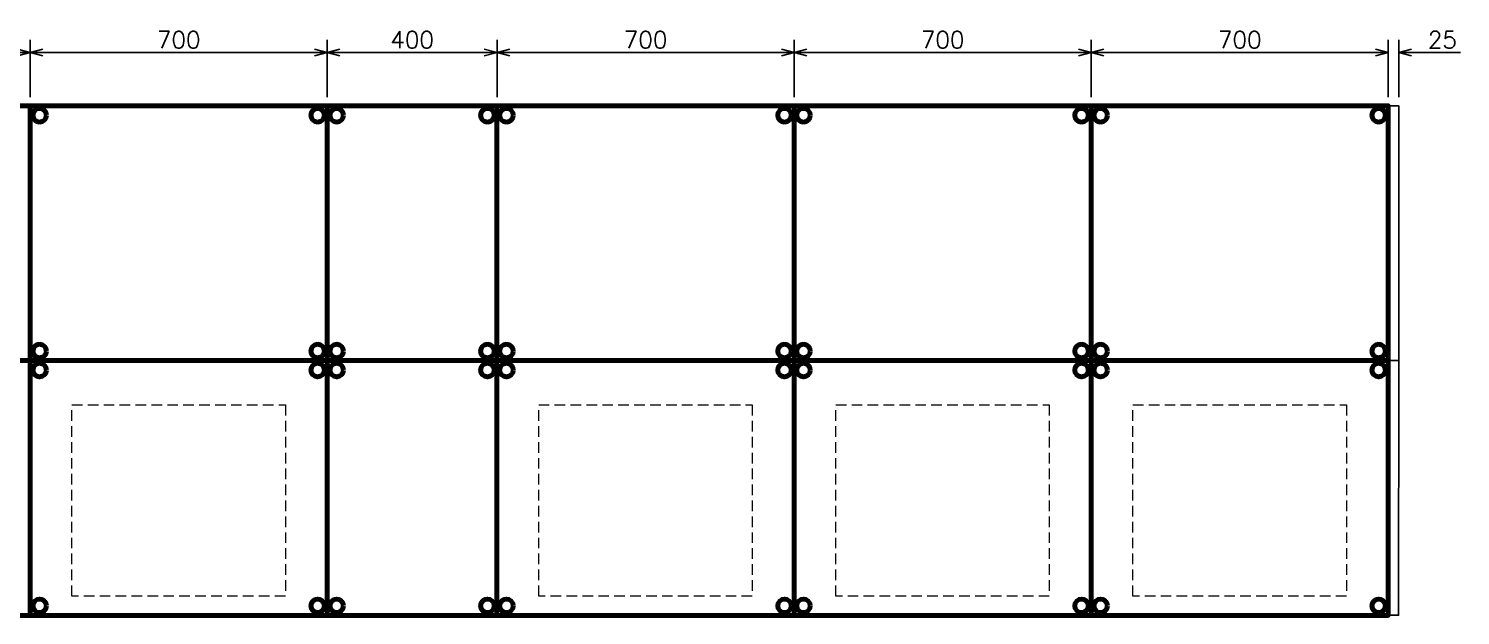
# Model space of a CAD drawing. Header units: millimetres. Extents: x -116965 to 323937, y 291661 to 566926.
# Drawn here: x -30841 to -27468, y 343552 to 344933 of the extents above; entities that cross this region are included whole.
import ezdxf

# ---------------------------------------------------------------- set-up
doc = ezdxf.new("R2010")
doc.units = ezdxf.units.MM
doc.header["$PDMODE"] = 35
doc.linetypes.add('HIDDEN', pattern=[0.375, 0.25, -0.125])
doc.layers.get('0').update_dxf_attribs({"lineweight": 18})
doc.layers.add('AM_5', color=3, linetype='Continuous', lineweight=25)
doc.layers.add('C00-00-00', color=7, linetype='Continuous')
doc.styles.add('{18b73a54-fa43-428c-adcb-c1c7bbdf2c84}', font='Simplex.shx')
doc.dimstyles.new('kich thuoc$0', dxfattribs={"dimscale": 2, "dimtxt": 20, "dimasz": 16, "dimexe": 15, "dimexo": 10, "dimgap": 5, "dimtad": 1, "dimdec": 0, "dimzin": 0, "dimdsep": 46, "dimtxsty": '{18b73a54-fa43-428c-adcb-c1c7bbdf2c84}', "dimblk": 'OPEN30', "dimcen": 0.09, "dimclrd": 3, "dimclre": 3, "dimclrt": 3, "dimadec": 0, "dimazin": 0, "dimtfac": 1, "dimtdec": 0, "dimtofl": 0, "dimtmove": 0, "dimatfit": 3, "dimldrblk": 'OPEN30', "dimfxl": 1, "dimtolj": 1, "dimtzin": 0, "dimarcsym": 0})

# ---------------------------------------------------------------- blocks, each defined once
blk = doc.blocks.new('_Open30')
at = {"color": 0, "linetype": 'ByBlock', "lineweight": -2}
for p, q in [((-1, 0.27), (0, 0)), ((0, 0), (-1, -0.27)), ((0, 0), (-1, 0))]:
    blk.add_line(p, q, dxfattribs=at)
blk = doc.blocks.new('*D1732')
at = {"layer": 'AM_5', "color": 3, "lineweight": -2, "transparency": 16777216}
for p, q in [((-31537.2, 344771.8), (-31537.2, 344906.7)), ((-30837.2, 344771.8), (-30837.2, 344906.7)), ((-31507.2, 344876.7), (-30867.2, 344876.7))]:
    blk.add_line(p, q, dxfattribs=at)
at = {"layer": 'Defpoints', "color": 0, "lineweight": -3, "transparency": 16777216}
for p in [(-30837.2, 344876.7), (-31537.2, 344751.8), (-30837.2, 344751.8)]:
    blk.add_point(p, dxfattribs=at)
at = {"layer": 'AM_5', "color": 3, "lineweight": -2, "transparency": 16777216, "xscale": 30, "yscale": 30, "zscale": 30, "rotation": 180}
blk.add_blockref('_Open30', (-31537.2, 344876.7), dxfattribs=at)
at = {"layer": 'AM_5', "color": 3, "lineweight": -2, "transparency": 16777216, "xscale": 30, "yscale": 30, "zscale": 30}
blk.add_blockref('_Open30', (-30837.2, 344876.7), dxfattribs=at)
at = {"layer": 'AM_5', "color": 3, "transparency": 16777216, "insert": (-31187.2, 344906.7), "char_height": 40, "attachment_point": 5, "style": '{18b73a54-fa43-428c-adcb-c1c7bbdf2c84}'}
blk.add_mtext('\\A1;700', dxfattribs=at)
blk = doc.blocks.new('*D1733')
at = {"layer": 'AM_5', "color": 3, "lineweight": -2, "transparency": 16777216}
for p, q in [((-30837.3, 344771.8), (-30837.3, 344906.7)), ((-30137.3, 344771.8), (-30137.3, 344906.7)), ((-30807.3, 344876.7), (-30167.3, 344876.7))]:
    blk.add_line(p, q, dxfattribs=at)
at = {"layer": 'Defpoints', "color": 0, "lineweight": -3, "transparency": 16777216}
for p in [(-30137.3, 344876.7), (-30837.3, 344751.8), (-30137.3, 344751.8)]:
    blk.add_point(p, dxfattribs=at)
at = {"layer": 'AM_5', "color": 3, "lineweight": -2, "transparency": 16777216, "xscale": 30, "yscale": 30, "zscale": 30, "rotation": 180}
blk.add_blockref('_Open30', (-30837.3, 344876.7), dxfattribs=at)
at = {"layer": 'AM_5', "color": 3, "lineweight": -2, "transparency": 16777216, "xscale": 30, "yscale": 30, "zscale": 30}
blk.add_blockref('_Open30', (-30137.3, 344876.7), dxfattribs=at)
at = {"layer": 'AM_5', "color": 3, "transparency": 16777216, "insert": (-30487.3, 344906.7), "char_height": 40, "attachment_point": 5, "style": '{18b73a54-fa43-428c-adcb-c1c7bbdf2c84}'}
blk.add_mtext('\\A1;700', dxfattribs=at)
blk = doc.blocks.new('*D1741')
at = {"layer": 'AM_5', "color": 3, "lineweight": -2, "transparency": 16777216}
for p, q in [((-29737.4, 344771.8), (-29737.4, 344906.7)), ((-29037.4, 344771.8), (-29037.4, 344906.7)), ((-29707.4, 344876.7), (-29067.4, 344876.7))]:
    blk.add_line(p, q, dxfattribs=at)
at = {"layer": 'Defpoints', "color": 0, "lineweight": -3, "transparency": 16777216}
for p in [(-29037.4, 344876.7), (-29737.4, 344751.8), (-29037.4, 344751.8)]:
    blk.add_point(p, dxfattribs=at)
at = {"layer": 'AM_5', "color": 3, "lineweight": -2, "transparency": 16777216, "xscale": 30, "yscale": 30, "zscale": 30, "rotation": 180}
blk.add_blockref('_Open30', (-29737.4, 344876.7), dxfattribs=at)
at = {"layer": 'AM_5', "color": 3, "lineweight": -2, "transparency": 16777216, "xscale": 30, "yscale": 30, "zscale": 30}
blk.add_blockref('_Open30', (-29037.4, 344876.7), dxfattribs=at)
at = {"layer": 'AM_5', "color": 3, "transparency": 16777216, "insert": (-29387.4, 344906.7), "char_height": 40, "attachment_point": 5, "style": '{18b73a54-fa43-428c-adcb-c1c7bbdf2c84}'}
blk.add_mtext('\\A1;700', dxfattribs=at)
blk = doc.blocks.new('*D1742')
at = {"layer": 'AM_5', "color": 3, "lineweight": -2, "transparency": 16777216}
for p, q in [((-29037.5, 344771.8), (-29037.5, 344906.7)), ((-28337.5, 344771.8), (-28337.5, 344906.7)), ((-29007.5, 344876.7), (-28367.5, 344876.7))]:
    blk.add_line(p, q, dxfattribs=at)
at = {"layer": 'Defpoints', "color": 0, "lineweight": -3, "transparency": 16777216}
for p in [(-28337.5, 344876.7), (-29037.5, 344751.8), (-28337.5, 344751.8)]:
    blk.add_point(p, dxfattribs=at)
at = {"layer": 'AM_5', "color": 3, "lineweight": -2, "transparency": 16777216, "xscale": 30, "yscale": 30, "zscale": 30, "rotation": 180}
blk.add_blockref('_Open30', (-29037.5, 344876.7), dxfattribs=at)
at = {"layer": 'AM_5', "color": 3, "lineweight": -2, "transparency": 16777216, "xscale": 30, "yscale": 30, "zscale": 30}
blk.add_blockref('_Open30', (-28337.5, 344876.7), dxfattribs=at)
at = {"layer": 'AM_5', "color": 3, "transparency": 16777216, "insert": (-28687.5, 344906.7), "char_height": 40, "attachment_point": 5, "style": '{18b73a54-fa43-428c-adcb-c1c7bbdf2c84}'}
blk.add_mtext('\\A1;700', dxfattribs=at)
blk = doc.blocks.new('*D1743')
at = {"layer": 'AM_5', "color": 3, "lineweight": -2, "transparency": 16777216}
for p, q in [((-28337.6, 344771.8), (-28337.6, 344906.7)), ((-27637.6, 344771.8), (-27637.6, 344906.7)), ((-28307.6, 344876.7), (-27667.6, 344876.7))]:
    blk.add_line(p, q, dxfattribs=at)
at = {"layer": 'Defpoints', "color": 0, "lineweight": -3, "transparency": 16777216}
for p in [(-27637.6, 344876.7), (-28337.6, 344751.8), (-27637.6, 344751.8)]:
    blk.add_point(p, dxfattribs=at)
at = {"layer": 'AM_5', "color": 3, "lineweight": -2, "transparency": 16777216, "xscale": 30, "yscale": 30, "zscale": 30, "rotation": 180}
blk.add_blockref('_Open30', (-28337.6, 344876.7), dxfattribs=at)
at = {"layer": 'AM_5', "color": 3, "lineweight": -2, "transparency": 16777216, "xscale": 30, "yscale": 30, "zscale": 30}
blk.add_blockref('_Open30', (-27637.6, 344876.7), dxfattribs=at)
at = {"layer": 'AM_5', "color": 3, "transparency": 16777216, "insert": (-27987.6, 344906.7), "char_height": 40, "attachment_point": 5, "style": '{18b73a54-fa43-428c-adcb-c1c7bbdf2c84}'}
blk.add_mtext('\\A1;700', dxfattribs=at)
blk = doc.blocks.new('*D1716')
at = {"layer": 'AM_5', "color": 3, "lineweight": -2, "transparency": 16777216}
for p, q in [((-30137.4, 344771.8), (-30137.4, 344906.7)), ((-29737.4, 344771.8), (-29737.4, 344906.7)), ((-30107.4, 344876.7), (-29767.4, 344876.7))]:
    blk.add_line(p, q, dxfattribs=at)
at = {"layer": 'Defpoints', "color": 0, "lineweight": -3, "transparency": 16777216}
for p in [(-29737.4, 344876.7), (-30137.4, 344751.8), (-29737.4, 344751.8)]:
    blk.add_point(p, dxfattribs=at)
at = {"layer": 'AM_5', "color": 3, "lineweight": -2, "transparency": 16777216, "xscale": 30, "yscale": 30, "zscale": 30, "rotation": 180}
blk.add_blockref('_Open30', (-30137.4, 344876.7), dxfattribs=at)
at = {"layer": 'AM_5', "color": 3, "lineweight": -2, "transparency": 16777216, "xscale": 30, "yscale": 30, "zscale": 30}
blk.add_blockref('_Open30', (-29737.4, 344876.7), dxfattribs=at)
at = {"layer": 'AM_5', "color": 3, "transparency": 16777216, "insert": (-29937.4, 344906.7), "char_height": 40, "attachment_point": 5, "style": '{18b73a54-fa43-428c-adcb-c1c7bbdf2c84}'}
blk.add_mtext('\\A1;400', dxfattribs=at)
blk = doc.blocks.new('*D1719')
at = {"layer": 'AM_5', "color": 3, "lineweight": -2, "transparency": 16777216}
for p, q in [((-27637.6, 344771.7), (-27637.6, 344906.7)), ((-27612.6, 344771.7), (-27612.6, 344906.7)), ((-27667.6, 344876.7), (-27697.6, 344876.7)), ((-27582.6, 344876.7), (-27467.9, 344876.7))]:
    blk.add_line(p, q, dxfattribs=at)
at = {"layer": 'Defpoints', "color": 0, "lineweight": -3, "transparency": 16777216}
for p in [(-27637.6, 344876.7), (-27637.6, 344751.7), (-27612.6, 344751.7)]:
    blk.add_point(p, dxfattribs=at)
at = {"layer": 'AM_5', "color": 3, "lineweight": -2, "transparency": 16777216, "xscale": 30, "yscale": 30, "zscale": 30}
blk.add_blockref('_Open30', (-27637.6, 344876.7), dxfattribs=at)
at = {"layer": 'AM_5', "color": 3, "lineweight": -2, "transparency": 16777216, "xscale": 30, "yscale": 30, "zscale": 30, "rotation": 180}
blk.add_blockref('_Open30', (-27612.6, 344876.7), dxfattribs=at)
at = {"layer": 'AM_5', "color": 3, "transparency": 16777216, "insert": (-27510.2, 344906.7), "char_height": 40, "attachment_point": 5, "style": '{18b73a54-fa43-428c-adcb-c1c7bbdf2c84}'}
blk.add_mtext('25', dxfattribs=at)

msp = doc.modelspace()

# ---------------------------------------------------------------- linework, layer by layer
at = {"lineweight": -3, "ltscale": 5}
for points in [[(-27637.949803, 344151.476562), (-27612.949803, 344151.476562), (-27612.949803, 344751.476562), (-27637.949803, 344751.476562)], [(-27638.449803, 343551.976562), (-27613.449803, 343551.976562), (-27612.949803, 344151.976562), (-27637.949803, 344151.976562)]]:
    msp.add_lwpolyline(points, close=True, dxfattribs=at)
at = {"color": 7, "linetype": 'HIDDEN', "ltscale": 100}
for points in [[(-30739.051991, 344046.976562), (-30236.051991, 344046.976562), (-30236.051991, 343596.976562), (-30739.051991, 343596.976562)], [(-29639.205535, 344046.976562), (-29136.205535, 344046.976562), (-29136.205535, 343596.976562), (-29639.205535, 343596.976562)], [(-28939.303241, 344046.976562), (-28436.303241, 344046.976562), (-28436.303241, 343596.976562), (-28939.303241, 343596.976562)], [(-28239.40095, 344046.976562), (-27736.40095, 344046.976562), (-27736.40095, 343596.976562), (-28239.40095, 343596.976562)]]:
    msp.add_lwpolyline(points, close=True, dxfattribs=at)
at = {"layer": 'C00-00-00', "lineweight": 100}
for points in [[(-31537.405432, 344751.476562), (-30837.503138, 344751.476562), (-30837.503138, 344151.532393), (-31537.405432, 344151.532393)], [(-30837.503138, 344751.476562), (-30137.600844, 344751.476562), (-30137.600844, 344151.532393), (-30837.503138, 344151.532393)], [(-30137.600844, 344751.476562), (-29737.656678, 344751.476562), (-29737.656678, 344151.532393), (-30137.600844, 344151.532393)], [(-29737.656678, 344751.476562), (-29037.754388, 344751.476562), (-29037.754388, 344151.532393), (-29737.656678, 344151.532393)], [(-29037.754388, 344751.476562), (-28337.852094, 344751.476562), (-28337.852094, 344151.532393), (-29037.754388, 344151.532393)], [(-28337.852094, 344751.476562), (-27637.949803, 344751.476562), (-27637.949803, 344151.532393), (-28337.852094, 344151.532393)], [(-31537.405432, 344151.532393), (-30837.503138, 344151.532393), (-30837.503138, 343551.616143), (-31537.405432, 343551.616143)], [(-30837.503138, 344151.532393), (-30137.600844, 344151.532393), (-30137.600844, 343551.616143), (-30837.503138, 343551.616143)], [(-30137.600844, 344151.532393), (-29737.656678, 344151.532393), (-29737.656678, 343551.616143), (-30137.600844, 343551.616143)], [(-29737.656678, 344151.532393), (-29037.754388, 344151.532393), (-29037.754388, 343551.616143), (-29737.656678, 343551.616143)], [(-29037.754388, 344151.532393), (-28337.852094, 344151.532393), (-28337.852094, 343551.616143), (-29037.754388, 343551.616143)], [(-28337.852094, 344151.532393), (-27637.949803, 344151.532393), (-27637.949803, 343551.616143), (-28337.852094, 343551.616143)]]:
    msp.add_lwpolyline(points, close=True, dxfattribs=at)
for centre in [(-30815.104929, 344729.078353), (-30159.999052, 344729.078353), (-30115.202639, 344729.078353), (-29760.054883, 344729.078353), (-29715.258473, 344729.078353), (-29060.152593, 344729.078353), (-29015.356179, 344729.078353), (-28360.250302, 344729.078353), (-28315.453889, 344729.078353), (-27660.348008, 344729.078353), (-30815.104929, 344173.930601), (-30159.999052, 344173.930601), (-30115.202639, 344173.930601), (-29760.054883, 344173.930601), (-29715.258473, 344173.930601), (-29060.152593, 344173.930601), (-29015.356179, 344173.930601), (-28360.250302, 344173.930601), (-28315.453889, 344173.930601), (-27660.348008, 344173.930601), (-30815.104929, 344129.134188), (-30159.999052, 344129.134188), (-30115.202639, 344129.134188), (-29760.054883, 344129.134188), (-29715.258473, 344129.134188), (-29060.152593, 344129.134188), (-29015.356179, 344129.134188), (-28360.250302, 344129.134188), (-28315.453889, 344129.134188), (-27660.348008, 344129.134188), (-30815.104929, 343574.014351), (-30159.999052, 343574.014351), (-30115.202639, 343574.014351), (-29760.054883, 343574.014351), (-29715.258473, 343574.014351), (-29060.152593, 343574.014351), (-29015.356179, 343574.014351), (-28360.250302, 343574.014351), (-28315.453889, 343574.014351), (-27660.348008, 343574.014351)]:
    msp.add_circle(centre, 15.997765, dxfattribs=at)

# ---------------------------------------------------------------- dimensions: what is measured, and where the dimension line sits
at = {"layer": 'AM_5'}
for base, p1, p2, picture, middle in [((-30837.182097, 344876.707475), (-31537.182013, 344751.783643), (-30837.182097, 344751.783643), '*D1732', (-31187.182055, 344906.707475)), ((-30137.279803, 344876.707475), (-30837.279719, 344751.783643), (-30137.279803, 344751.783643), '*D1733', (-30487.279761, 344906.707475)), ((-29737.433263, 344876.707475), (-30137.43318, 344751.783643), (-29737.433263, 344751.783643), '*D1716', (-29937.433222, 344906.707475)), ((-29037.433347, 344876.707475), (-29737.433263, 344751.783643), (-29037.433347, 344751.783643), '*D1741', (-29387.433305, 344906.707475)), ((-28337.531053, 344876.707475), (-29037.530969, 344751.783643), (-28337.531053, 344751.783643), '*D1742', (-28687.531011, 344906.707475)), ((-27637.628763, 344876.707475), (-28337.628679, 344751.783643), (-27637.628763, 344751.783643), '*D1743', (-27987.628721, 344906.707475))]:
    dim = msp.add_linear_dim(base=base, p1=p1, p2=p2, dimstyle='kich thuoc$0', override={"dimasz": 15, "dimtdec": 4}, dxfattribs=at)
    dim.commit()
    dim.dimension.update_dxf_attribs({"geometry": picture, "text_midpoint": middle})
dim = msp.add_linear_dim(base=(-27637.628763, 344876.707475), p1=(-27612.628763, 344751.69762), p2=(-27637.628763, 344751.69762), dimstyle='kich thuoc$0', override={"dimasz": 15, "dimtp": 0.1, "dimtm": 0.1, "dimtfac": 0.71, "dimtdec": 3, "dimtolj": 0, "dimtzin": 8}, dxfattribs=at)
dim.commit()
dim.dimension.update_dxf_attribs({"geometry": '*D1719', "text_midpoint": (-27510.24781, 344876.707475), "dimtype": 160})

doc.saveas('drawing.dxf')
